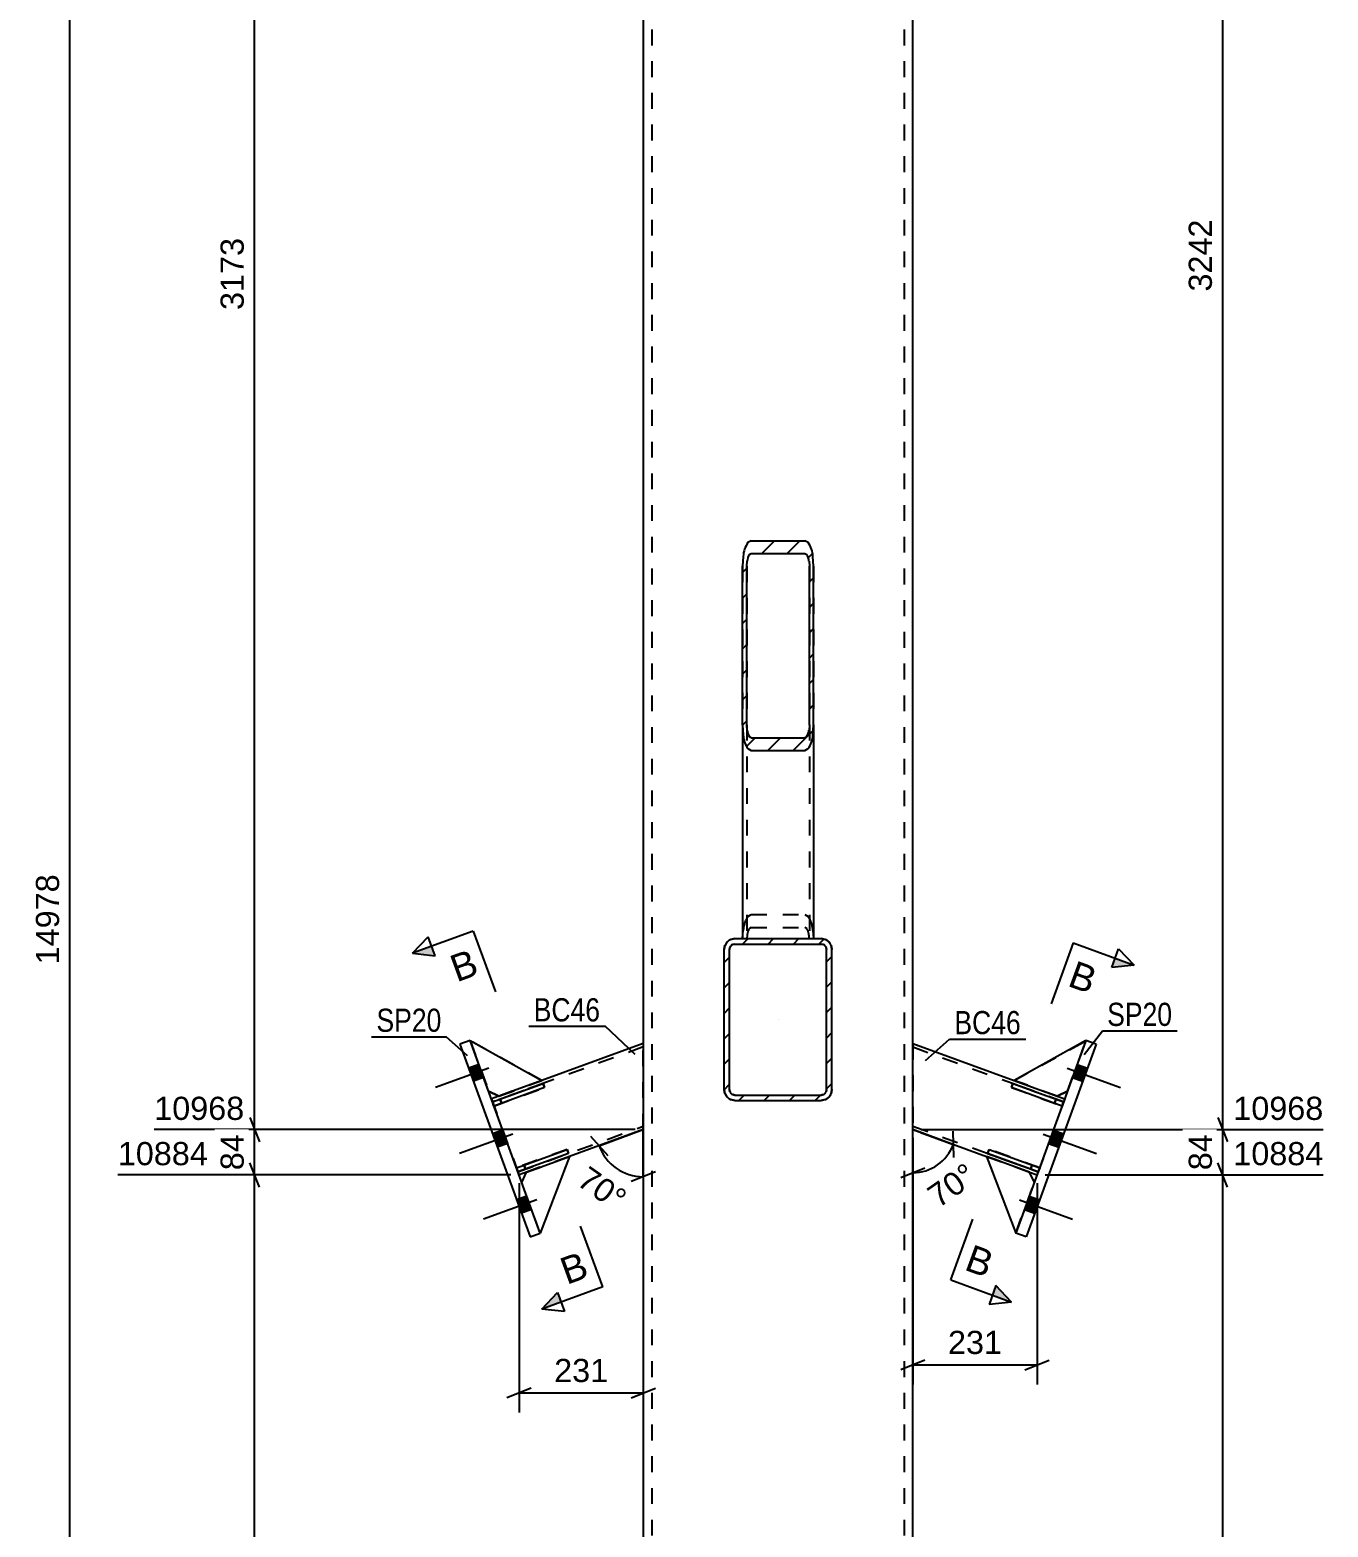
# Model space of a CAD drawing. Header units: millimetres. Extents: x -365 to 476, y -61 to 533.
# Drawn here: x -92.5 to 68, y 162.9 to 347.9 of the extents above; entities that cross this region are included whole.
import ezdxf

# ---------------------------------------------------------------- set-up
doc = ezdxf.new("R2010")
doc.units = ezdxf.units.MM
doc.linetypes.add('DXK_LINE_DOT2', pattern=[3.9198, 1.9599, -1.9599])
doc.linetypes.add('DXK_LINE_DOT3', pattern=[5.9187, 2.979, -0.9799, 0.9799, -0.9799])
doc.styles.add('Arial', font='arial.ttf', dxfattribs={"height": 0.2})
doc.styles.add('Arial Narrow', font='ARIALN.TTF', dxfattribs={"height": 0.2})

# ---------------------------------------------------------------- blocks, each defined once
blk = doc.blocks.new('Part-284858020-1223 - 1136')
at = {"linetype": 'Continuous'}
h = blk.add_hatch(dxfattribs=at)
h.set_pattern_fill('', scale=0.7, style=0, pattern_type=0)
h.set_pattern_definition([(45, (-6.6667, 216.9316), (-1.57154, 1.57154), [])])
h.paths.add_polyline_path([(-6.67, 234.26), (-6.67, 216.93), (-6.57, 216.42), (-6.28, 215.99), (-5.84, 215.7), (-5.33, 215.6), (5.33, 215.6), (5.84, 215.7), (6.28, 215.99), (6.57, 216.42), (6.67, 216.93), (6.67, 234.26), (6.57, 234.78), (6.28, 235.21), (5.84, 235.5), (5.33, 235.6), (-5.33, 235.6), (-5.84, 235.5), (-6.28, 235.21), (-6.57, 234.78)])
h.paths.add_polyline_path([(-5.8, 234.74), (-5.59, 234.88), (-5.33, 234.93), (5.33, 234.93), (5.59, 234.88), (5.8, 234.74), (5.95, 234.52), (6, 234.26), (6, 216.93), (5.95, 216.68), (5.8, 216.46), (5.59, 216.32), (5.33, 216.26), (-5.33, 216.26), (-5.59, 216.32), (-5.8, 216.46), (-5.95, 216.68), (-6, 216.93), (-6, 234.26), (-5.95, 234.52)])
at = {"color": 7, "linetype": 'DXK_LINE_DOT2'}
for p, q in [((-5.84, 235.5), (-5.33, 235.6)), ((-5.33, 235.6), (5.33, 235.6)), ((5.33, 235.6), (5.84, 235.5)), ((-6.67, 234.26), (-6.57, 234.78)), ((-6.67, 216.93), (-6.67, 234.26)), ((-5.95, 234.52), (-6, 234.26)), ((-6, 216.93), (-6, 234.26)), ((-5.33, 234.93), (-5.59, 234.88)), ((-5.33, 234.93), (5.33, 234.93)), ((5.59, 234.88), (5.33, 234.93)), ((6, 234.26), (5.95, 234.52)), ((6, 216.93), (6, 234.26)), ((6.57, 234.78), (6.67, 234.26)), ((6.67, 216.93), (6.67, 234.26)), ((-6.57, 216.42), (-6.67, 216.93)), ((-6, 216.93), (-5.95, 216.68)), ((5.95, 216.68), (6, 216.93)), ((6.67, 216.93), (6.57, 216.42)), ((-5.33, 215.6), (-5.84, 215.7)), ((-5.59, 216.32), (-5.33, 216.26)), ((-5.33, 216.26), (5.33, 216.26)), ((-5.33, 215.6), (5.33, 215.6)), ((5.33, 216.26), (5.59, 216.32)), ((5.84, 215.7), (5.33, 215.6))]:
    blk.add_line(p, q, dxfattribs=at)
at = {"color": 2, "linetype": 'Continuous'}
for p, q in [((-5.33, 235.6), (-5.84, 235.5)), ((-5.33, 235.6), (5.33, 235.6)), ((5.84, 235.5), (5.33, 235.6)), ((-6.57, 234.78), (-6.67, 234.26)), ((-6.67, 216.93), (-6.67, 234.26)), ((-6, 234.26), (-5.95, 234.52)), ((-6, 216.93), (-6, 234.26)), ((-5.59, 234.88), (-5.33, 234.93)), ((-5.33, 234.93), (5.33, 234.93)), ((5.33, 234.93), (5.59, 234.88)), ((5.95, 234.52), (6, 234.26)), ((6, 216.93), (6, 234.26)), ((6.67, 234.26), (6.57, 234.78)), ((6.67, 216.93), (6.67, 234.26)), ((-6.67, 216.93), (-6.57, 216.42)), ((-5.95, 216.68), (-6, 216.93)), ((6, 216.93), (5.95, 216.68)), ((6.57, 216.42), (6.67, 216.93)), ((-5.84, 215.7), (-5.33, 215.6)), ((-5.33, 216.26), (-5.59, 216.32)), ((-5.33, 216.26), (5.33, 216.26)), ((-5.33, 215.6), (5.33, 215.6)), ((5.59, 216.32), (5.33, 216.26)), ((5.33, 215.6), (5.84, 215.7))]:
    blk.add_line(p, q, dxfattribs=at)
at = {"color": 7, "linetype": 'DXK_LINE_DOT3'}
blk.add_line((0, 225.6), (0, 225.6), dxfattribs=at)
at = {"color": 7, "linetype": 'DXK_LINE_DOT2'}
for centre, radius, start, end in [((-5.33, 234.26), 1.33, 112.5, 157.5), ((5.33, 234.26), 1.33, 22.5, 67.5), ((-5.33, 234.26), 0.667, 112.5, 157.5), ((5.33, 234.26), 0.667, 22.5, 67.5), ((-5.33, 216.93), 0.667, 202.5, 247.5), ((5.33, 216.93), 0.667, 292.5, 337.5), ((-5.33, 216.93), 1.33, 202.5, 247.5), ((5.33, 216.93), 1.33, 292.5, 337.5)]:
    blk.add_arc(centre, radius, start, end, dxfattribs=at)
at = {"color": 2, "linetype": 'Continuous'}
for centre, radius, start, end in [((-5.33, 234.26), 1.33, 112.5, 157.5), ((5.33, 234.26), 1.33, 22.5, 67.5), ((-5.33, 234.26), 0.667, 112.5, 157.5), ((5.33, 234.26), 0.667, 22.5, 67.5), ((-5.33, 216.93), 0.667, 202.5, 247.5), ((5.33, 216.93), 0.667, 292.5, 337.5), ((-5.33, 216.93), 1.33, 202.5, 247.5), ((5.33, 216.93), 1.33, 292.5, 337.5)]:
    blk.add_arc(centre, radius, start, end, dxfattribs=at)
blk = doc.blocks.new('Part-284858020-1328 - 1136')
at = {"color": 2, "linetype": 'Continuous'}
for p, q in [((-32.36, 207.27), (-26.1, 209.55)), ((-26.1, 209.55), (-25.91, 209.05)), ((-25.91, 209.05), (-32.18, 206.77)), ((-32.18, 206.77), (-32.36, 207.27))]:
    blk.add_line(p, q, dxfattribs=at)
at = {"color": 7, "linetype": 'DXK_LINE_DOT2'}
blk.add_line((-31.24, 207.11), (-31.42, 207.61), dxfattribs=at)
blk = doc.blocks.new('Part-284858020-1292 - 1136')
at = {"color": 2, "linetype": 'Continuous'}
for p, q in [((-16.67, 449.91), (-16.67, 104.87)), ((16.67, 104.87), (16.67, 449.91))]:
    blk.add_line(p, q, dxfattribs=at)
at = {"color": 7, "linetype": 'DXK_LINE_DOT2'}
for p, q in [((-15.6, 449.91), (-15.6, 104.87)), ((15.6, 449.91), (15.6, 104.87))]:
    blk.add_line(p, q, dxfattribs=at)
blk = doc.blocks.new('Part-284858020-1291 - 1136')
at = {"linetype": 'Continuous'}
h = blk.add_hatch(dxfattribs=at)
h.set_pattern_fill('', scale=0.7, style=0, pattern_type=0)
h.set_pattern_definition([(45, (-4.4, 261.9967), (-1.57154, 1.57154), [])])
h.paths.add_polyline_path([(-4.4, 281.65), (-4.4, 262), (-4.32, 260.79), (-4.09, 259.77), (-3.74, 259.09), (-3.33, 258.85), (3.33, 258.85), (3.74, 259.09), (4.09, 259.77), (4.32, 260.79), (4.4, 262), (4.4, 281.65), (4.32, 282.86), (4.09, 283.88), (3.74, 284.56), (3.33, 284.8), (-3.33, 284.8), (-3.74, 284.56), (-4.09, 283.88), (-4.32, 282.86)])
h.paths.add_polyline_path([(-3.71, 282.77), (-3.54, 283.11), (-3.33, 283.23), (3.33, 283.23), (3.54, 283.11), (3.71, 282.77), (3.83, 282.26), (3.87, 281.65), (3.87, 262), (3.83, 261.39), (3.71, 260.88), (3.54, 260.54), (3.33, 260.42), (-3.33, 260.42), (-3.54, 260.54), (-3.71, 260.88), (-3.83, 261.39), (-3.87, 262), (-3.87, 281.65), (-3.83, 282.26)])
at = {"color": 2, "linetype": 'Continuous'}
for p, q in [((-3.33, 284.8), (-3.74, 284.56)), ((-3.54, 283.11), (-3.33, 283.23)), ((-3.33, 284.8), (3.33, 284.8)), ((-3.33, 283.23), (3.33, 283.23)), ((3.74, 284.56), (3.33, 284.8)), ((3.33, 283.23), (3.54, 283.11)), ((-4.32, 282.86), (-4.4, 281.65)), ((-4.4, 262), (-4.4, 281.65)), ((-3.87, 281.65), (-3.83, 282.26)), ((-3.87, 262), (-3.87, 281.65)), ((3.83, 282.26), (3.87, 281.65)), ((3.87, 262), (3.87, 281.65)), ((4.4, 281.65), (4.32, 282.86)), ((4.4, 262), (4.4, 281.65)), ((-4.4, 262), (-4.4, 235.6)), ((-4.4, 262), (-4.32, 260.79)), ((-3.83, 261.39), (-3.87, 262)), ((3.87, 262), (3.83, 261.39)), ((4.32, 260.79), (4.4, 262)), ((4.4, 262), (4.4, 235.6)), ((-3.33, 260.42), (-3.54, 260.54)), ((-3.33, 260.42), (3.33, 260.42)), ((3.54, 260.54), (3.33, 260.42)), ((-3.74, 259.09), (-3.33, 258.85)), ((-3.33, 258.85), (3.33, 258.85)), ((3.33, 258.85), (3.74, 259.09))]:
    blk.add_line(p, q, dxfattribs=at)
at = {"color": 7, "linetype": 'DXK_LINE_DOT2'}
for p, q in [((-4.4, 281.65), (-4.4, 262)), ((-3.87, 281.65), (-3.87, 235.6)), ((3.87, 281.65), (3.87, 235.6)), ((4.4, 281.65), (4.4, 262)), ((-3.74, 238.33), (-3.33, 238.57)), ((-3.33, 236.99), (-3.54, 236.87)), ((-3.33, 238.57), (3.33, 238.57)), ((-3.33, 236.99), (3.33, 236.99)), ((3.33, 238.57), (3.74, 238.33)), ((3.54, 236.87), (3.33, 236.99)), ((-4.4, 235.6), (4.4, 235.6)), ((-4.39, 235.6), (-4.32, 236.63)), ((-3.87, 235.6), (-3.85, 235.6)), ((-3.83, 236.02), (-3.85, 235.6)), ((3.85, 235.6), (3.83, 236.02)), ((4.32, 236.63), (4.39, 235.6))]:
    blk.add_line(p, q, dxfattribs=at)
at = {"color": 2, "linetype": 'Continuous'}
for centre, radius, start, end in [((-0.65, 282.56), 3.68, 147.1245, 175.4089), ((0.65, 282.56), 3.68, 4.5911, 32.8755), ((-1.99, 282.11), 1.84, 147.1245, 175.4089), ((1.99, 282.11), 1.84, 4.5911, 32.8755), ((-1.99, 261.54), 1.84, 184.5911, 212.8755), ((1.99, 261.54), 1.84, 327.1245, 355.4089), ((-0.65, 261.09), 3.68, 184.5911, 212.8755), ((0.65, 261.09), 3.68, 327.1245, 355.4089)]:
    blk.add_arc(centre, radius, start, end, dxfattribs=at)
at = {"color": 7, "linetype": 'DXK_LINE_DOT2'}
for centre, radius, start, end in [((-0.65, 236.33), 3.68, 147.1245, 175.4089), ((0.65, 236.33), 3.68, 4.5911, 32.8755), ((-1.99, 235.88), 1.84, 147.1245, 175.4089), ((1.99, 235.88), 1.84, 4.5911, 32.8755)]:
    blk.add_arc(centre, radius, start, end, dxfattribs=at)
blk = doc.blocks.new('Part-284858020-1228 - 1136')
at = {"color": 7, "linetype": 'DXK_LINE_DOT2'}
for p, q in [((-16.67, 222.21), (-35.32, 215.41)), ((-16.67, 211.99), (-16.67, 222.63)), ((-29.2, 218.07), (-34.52, 216.13)), ((-35.46, 215.79), (-32.04, 206.39)), ((-32.18, 206.77), (-16.67, 212.41)), ((-25.78, 208.67), (-31.1, 206.74))]:
    blk.add_line(p, q, dxfattribs=at)
at = {"color": 2, "linetype": 'Continuous'}
for p, q in [((-16.67, 222.63), (-29.2, 218.07)), ((-34.52, 216.13), (-35.46, 215.79)), ((-16.67, 211.99), (-25.78, 208.67)), ((-31.1, 206.74), (-32.04, 206.39))]:
    blk.add_line(p, q, dxfattribs=at)
blk = doc.blocks.new('Part-284858020-1317 - 1136')
at = {"color": 7, "linetype": 'DXK_LINE_DOT2'}
for p, q in [((26.1, 209.55), (25.91, 209.05)), ((32.36, 207.27), (26.1, 209.55)), ((25.91, 209.05), (32.18, 206.77)), ((31.42, 207.61), (31.24, 207.11)), ((32.18, 206.77), (32.36, 207.27))]:
    blk.add_line(p, q, dxfattribs=at)
blk = doc.blocks.new('Part-284858020-1247 - 1136')
at = {"color": 2, "linetype": 'Continuous'}
for p, q in [((16.67, 222.63), (29.2, 218.07)), ((34.52, 216.13), (35.46, 215.79)), ((16.67, 211.99), (25.78, 208.67)), ((31.1, 206.74), (32.04, 206.39))]:
    blk.add_line(p, q, dxfattribs=at)
at = {"color": 7, "linetype": 'DXK_LINE_DOT2'}
for p, q in [((16.67, 222.63), (16.67, 211.99)), ((16.67, 222.21), (35.32, 215.41)), ((29.2, 218.07), (34.52, 216.13)), ((35.46, 215.79), (32.04, 206.39)), ((16.67, 212.41), (32.18, 206.77)), ((25.78, 208.67), (31.1, 206.74))]:
    blk.add_line(p, q, dxfattribs=at)
blk = doc.blocks.new('Part-284858020-1327 - 1136')
at = {"color": 2, "linetype": 'Continuous'}
for p, q in [((-35.32, 215.41), (-29.06, 217.69)), ((-28.88, 217.19), (-35.14, 214.91)), ((-29.06, 217.69), (-28.88, 217.19)), ((-35.14, 214.91), (-35.32, 215.41))]:
    blk.add_line(p, q, dxfattribs=at)
at = {"color": 7, "linetype": 'DXK_LINE_DOT2'}
blk.add_line((-34.2, 215.26), (-34.38, 215.76), dxfattribs=at)
blk = doc.blocks.new('Part-284858020-1321 - 1136')
at = {"color": 7, "linetype": 'DXK_LINE_DOT2'}
for p, q in [((31.1, 206.74), (25.78, 208.67)), ((25.78, 208.67), (29.42, 199.19)), ((29.42, 199.19), (31.7, 205.45)), ((31.7, 205.45), (31.1, 206.74))]:
    blk.add_line(p, q, dxfattribs=at)
blk = doc.blocks.new('Part-284858020-1250 - 1136')
at = {"color": 2, "linetype": 'Continuous'}
for p, q in [((-38.08, 222.99), (-39.34, 222.54)), ((-39.34, 222.54), (-30.67, 198.73)), ((-29.42, 199.19), (-38.08, 222.99)), ((-30.67, 198.73), (-29.42, 199.19))]:
    blk.add_line(p, q, dxfattribs=at)
blk = doc.blocks.new('Part-284858020-1251 - 1136')
at = {"color": 2, "linetype": 'Continuous'}
for p, q in [((38.08, 222.99), (29.42, 199.19)), ((39.34, 222.54), (30.67, 198.73)), ((39.34, 222.54), (38.08, 222.99)), ((30.67, 198.73), (29.42, 199.19))]:
    blk.add_line(p, q, dxfattribs=at)
blk = doc.blocks.new('Part-284858020-1329 - 1136')
at = {"color": 7, "linetype": 'DXK_LINE_DOT2'}
for p, q in [((-29.2, 218.07), (-38.08, 222.99)), ((-38.08, 222.99), (-35.8, 216.73)), ((-35.8, 216.73), (-34.52, 216.13)), ((-34.52, 216.13), (-29.2, 218.07))]:
    blk.add_line(p, q, dxfattribs=at)
blk = doc.blocks.new('Part-284858020-1324 - 1136')
at = {"color": 2, "linetype": 'Continuous'}
for p, q in [((38.08, 222.99), (29.2, 218.07)), ((29.2, 218.07), (34.52, 216.13)), ((34.52, 216.13), (35.8, 216.73))]:
    blk.add_line(p, q, dxfattribs=at)
at = {"color": 7, "linetype": 'DXK_LINE_DOT2'}
blk.add_line((35.8, 216.73), (38.08, 222.99), dxfattribs=at)
blk = doc.blocks.new('Part-284858020-1259 - 1136')
at = {"color": 7, "linetype": 'DXK_LINE_DOT2'}
for p, q in [((-5.33, 235.6), (-5.84, 235.5)), ((-5.33, 235.6), (5.33, 235.6)), ((5.84, 235.5), (5.33, 235.6)), ((-6.57, 234.78), (-6.67, 234.26)), ((-6.67, 216.93), (-6.67, 234.26)), ((-6, 234.26), (-5.95, 234.52)), ((-6, 216.93), (-6, 234.26)), ((-5.59, 234.88), (-5.33, 234.93)), ((-5.33, 234.93), (5.33, 234.93)), ((5.33, 234.93), (5.59, 234.88)), ((5.95, 234.52), (6, 234.26)), ((6, 216.93), (6, 234.26)), ((6.67, 234.26), (6.57, 234.78)), ((6.67, 216.93), (6.67, 234.26)), ((-6.67, 216.93), (-6.57, 216.42)), ((-5.95, 216.68), (-6, 216.93)), ((6, 216.93), (5.95, 216.68)), ((6.57, 216.42), (6.67, 216.93)), ((-5.84, 215.7), (-5.33, 215.6)), ((-5.33, 216.26), (-5.59, 216.32)), ((-5.33, 216.26), (5.33, 216.26)), ((-5.33, 215.6), (5.33, 215.6)), ((5.59, 216.32), (5.33, 216.26)), ((5.33, 215.6), (5.84, 215.7))]:
    blk.add_line(p, q, dxfattribs=at)
at = {"color": 7, "linetype": 'DXK_LINE_DOT3'}
blk.add_line((0, 225.6), (0, 225.6), dxfattribs=at)
at = {"color": 7, "linetype": 'DXK_LINE_DOT2'}
for centre, radius, start, end in [((-5.33, 234.26), 1.33, 112.5, 157.5), ((5.33, 234.26), 1.33, 22.5, 67.5), ((-5.33, 234.26), 0.667, 112.5, 157.5), ((5.33, 234.26), 0.667, 22.5, 67.5), ((-5.33, 216.93), 0.667, 202.5, 247.5), ((5.33, 216.93), 0.667, 292.5, 337.5), ((-5.33, 216.93), 1.33, 202.5, 247.5), ((5.33, 216.93), 1.33, 292.5, 337.5)]:
    blk.add_arc(centre, radius, start, end, dxfattribs=at)
blk = doc.blocks.new('Part-284858020-1318 - 1136')
at = {"color": 7, "linetype": 'DXK_LINE_DOT2'}
for p, q in [((29.06, 217.69), (28.88, 217.19)), ((28.88, 217.19), (35.14, 214.91)), ((35.32, 215.41), (29.06, 217.69)), ((34.38, 215.76), (34.2, 215.26)), ((35.14, 214.91), (35.32, 215.41))]:
    blk.add_line(p, q, dxfattribs=at)
blk = doc.blocks.new('Part-284858020-1319 - 1136')
at = {"color": 2, "linetype": 'Continuous'}
for p, q in [((25.91, 209.05), (26.1, 209.55)), ((26.1, 209.55), (32.36, 207.27)), ((32.18, 206.77), (25.91, 209.05)), ((32.36, 207.27), (32.18, 206.77))]:
    blk.add_line(p, q, dxfattribs=at)
at = {"color": 7, "linetype": 'DXK_LINE_DOT2'}
blk.add_line((31.24, 207.11), (31.42, 207.61), dxfattribs=at)
blk = doc.blocks.new('Part-284858020-1320 - 1136')
at = {"color": 2, "linetype": 'Continuous'}
for p, q in [((28.88, 217.19), (29.06, 217.69)), ((35.14, 214.91), (28.88, 217.19)), ((29.06, 217.69), (35.32, 215.41)), ((35.32, 215.41), (35.14, 214.91))]:
    blk.add_line(p, q, dxfattribs=at)
at = {"color": 7, "linetype": 'DXK_LINE_DOT2'}
blk.add_line((34.2, 215.26), (34.38, 215.76), dxfattribs=at)
blk = doc.blocks.new('Part-284858020-1322 - 1136')
at = {"color": 2, "linetype": 'Continuous'}
for p, q in [((31.1, 206.74), (25.78, 208.67)), ((25.78, 208.67), (29.42, 199.19)), ((31.7, 205.45), (31.1, 206.74))]:
    blk.add_line(p, q, dxfattribs=at)
at = {"color": 7, "linetype": 'DXK_LINE_DOT2'}
blk.add_line((29.42, 199.19), (31.7, 205.45), dxfattribs=at)
blk = doc.blocks.new('Part-284858020-1323 - 1136')
at = {"color": 7, "linetype": 'DXK_LINE_DOT2'}
for p, q in [((29.2, 218.07), (38.08, 222.99)), ((38.08, 222.99), (35.8, 216.73)), ((34.52, 216.13), (29.2, 218.07)), ((35.8, 216.73), (34.52, 216.13))]:
    blk.add_line(p, q, dxfattribs=at)
blk = doc.blocks.new('Part-284858020-1325 - 1136')
at = {"color": 7, "linetype": 'DXK_LINE_DOT2'}
for p, q in [((-29.06, 217.69), (-35.32, 215.41)), ((-35.14, 214.91), (-28.88, 217.19)), ((-28.88, 217.19), (-29.06, 217.69)), ((-35.32, 215.41), (-35.14, 214.91)), ((-34.38, 215.76), (-34.2, 215.26))]:
    blk.add_line(p, q, dxfattribs=at)
blk = doc.blocks.new('Part-284858020-1326 - 1136')
at = {"color": 7, "linetype": 'DXK_LINE_DOT2'}
for p, q in [((-26.1, 209.55), (-32.36, 207.27)), ((-25.91, 209.05), (-26.1, 209.55)), ((-32.18, 206.77), (-25.91, 209.05)), ((-31.42, 207.61), (-31.24, 207.11)), ((-32.36, 207.27), (-32.18, 206.77))]:
    blk.add_line(p, q, dxfattribs=at)
blk = doc.blocks.new('Part-284858020-1330 - 1136')
at = {"color": 2, "linetype": 'Continuous'}
for p, q in [((-38.08, 222.99), (-29.2, 218.07)), ((-34.52, 216.13), (-35.8, 216.73)), ((-29.2, 218.07), (-34.52, 216.13))]:
    blk.add_line(p, q, dxfattribs=at)
at = {"color": 7, "linetype": 'DXK_LINE_DOT2'}
blk.add_line((-35.8, 216.73), (-38.08, 222.99), dxfattribs=at)
blk = doc.blocks.new('Part-284858020-1331 - 1136')
at = {"color": 7, "linetype": 'DXK_LINE_DOT2'}
for p, q in [((-31.1, 206.74), (-25.78, 208.67)), ((-25.78, 208.67), (-29.42, 199.19)), ((-31.7, 205.45), (-31.1, 206.74)), ((-29.42, 199.19), (-31.7, 205.45))]:
    blk.add_line(p, q, dxfattribs=at)
blk = doc.blocks.new('Part-284858020-1332 - 1136')
at = {"color": 2, "linetype": 'Continuous'}
for p, q in [((-31.1, 206.74), (-25.78, 208.67)), ((-25.78, 208.67), (-29.42, 199.19)), ((-31.7, 205.45), (-31.1, 206.74))]:
    blk.add_line(p, q, dxfattribs=at)
at = {"color": 7, "linetype": 'DXK_LINE_DOT2'}
blk.add_line((-29.42, 199.19), (-31.7, 205.45), dxfattribs=at)
blk = doc.blocks.new('Bolt-284858020-1341 - 1136')
at = {"linetype": 'Continuous'}
for points in [[(-36.42, 218.42), (-37.01, 220.05), (-38.26, 219.59), (-37.67, 217.97)], [(-36.42, 218.42), (-37.01, 220.05), (-38.26, 219.59), (-37.67, 217.97)], [(-36.42, 218.42), (-37.01, 220.05), (-38.26, 219.59), (-37.67, 217.97)], [(-33.45, 210.28), (-34.05, 211.91), (-35.3, 211.45), (-34.71, 209.82)], [(-33.45, 210.28), (-34.05, 211.91), (-35.3, 211.45), (-34.71, 209.82)], [(-30.49, 202.13), (-31.08, 203.76), (-32.34, 203.31), (-31.74, 201.68)], [(-30.49, 202.13), (-31.08, 203.76), (-32.34, 203.31), (-31.74, 201.68)], [(-30.49, 202.13), (-31.08, 203.76), (-32.34, 203.31), (-31.74, 201.68)]]:
    blk.add_hatch(color=1, dxfattribs=at).paths.add_polyline_path(points)
at = {"color": 1, "linetype": 'Continuous'}
for p, q in [((-35.78, 219.58), (-42.35, 217.18)), ((-35.78, 219.58), (-42.35, 217.18)), ((-35.78, 219.58), (-42.35, 217.18)), ((-37.01, 220.05), (-38.26, 219.59)), ((-37.01, 220.05), (-38.26, 219.59)), ((-37.01, 220.05), (-38.26, 219.59)), ((-36.42, 218.42), (-37.67, 217.97)), ((-36.42, 218.42), (-37.67, 217.97)), ((-36.42, 218.42), (-37.67, 217.97)), ((-32.81, 211.43), (-39.39, 209.04)), ((-32.81, 211.43), (-39.39, 209.04)), ((-34.05, 211.91), (-35.3, 211.45)), ((-34.05, 211.91), (-35.3, 211.45)), ((-33.45, 210.28), (-34.71, 209.82)), ((-33.45, 210.28), (-34.71, 209.82)), ((-31.08, 203.76), (-32.34, 203.31)), ((-31.08, 203.76), (-32.34, 203.31)), ((-31.08, 203.76), (-32.34, 203.31)), ((-29.85, 203.29), (-36.42, 200.9)), ((-29.85, 203.29), (-36.42, 200.9)), ((-29.85, 203.29), (-36.42, 200.9)), ((-30.49, 202.13), (-31.74, 201.68)), ((-30.49, 202.13), (-31.74, 201.68)), ((-30.49, 202.13), (-31.74, 201.68))]:
    blk.add_line(p, q, dxfattribs=at)
blk = doc.blocks.new('Bolt-284858020-1342 - 1136')
at = {"linetype": 'Continuous'}
for points in [[(37.01, 220.05), (36.42, 218.42), (37.67, 217.97), (38.26, 219.59)], [(37.01, 220.05), (36.42, 218.42), (37.67, 217.97), (38.26, 219.59)], [(37.01, 220.05), (36.42, 218.42), (37.67, 217.97), (38.26, 219.59)], [(34.05, 211.91), (33.45, 210.28), (34.71, 209.82), (35.3, 211.45)], [(34.05, 211.91), (33.45, 210.28), (34.71, 209.82), (35.3, 211.45)], [(31.08, 203.76), (30.49, 202.13), (31.74, 201.68), (32.34, 203.31)], [(31.08, 203.76), (30.49, 202.13), (31.74, 201.68), (32.34, 203.31)], [(31.08, 203.76), (30.49, 202.13), (31.74, 201.68), (32.34, 203.31)]]:
    blk.add_hatch(color=1, dxfattribs=at).paths.add_polyline_path(points)
at = {"color": 1, "linetype": 'Continuous'}
for p, q in [((35.77, 219.58), (42.35, 217.18)), ((35.77, 219.58), (42.35, 217.18)), ((35.77, 219.58), (42.35, 217.18)), ((36.42, 218.42), (37.67, 217.97)), ((36.42, 218.42), (37.67, 217.97)), ((36.42, 218.42), (37.67, 217.97)), ((37.01, 220.05), (38.26, 219.59)), ((37.01, 220.05), (38.26, 219.59)), ((37.01, 220.05), (38.26, 219.59)), ((32.81, 211.43), (39.39, 209.04)), ((32.81, 211.43), (39.39, 209.04)), ((34.05, 211.91), (35.3, 211.45)), ((34.05, 211.91), (35.3, 211.45)), ((33.45, 210.28), (34.71, 209.82)), ((33.45, 210.28), (34.71, 209.82)), ((31.08, 203.76), (32.34, 203.31)), ((31.08, 203.76), (32.34, 203.31)), ((31.08, 203.76), (32.34, 203.31)), ((29.85, 203.29), (36.42, 200.9)), ((29.85, 203.29), (36.42, 200.9)), ((29.85, 203.29), (36.42, 200.9)), ((30.49, 202.13), (31.74, 201.68)), ((30.49, 202.13), (31.74, 201.68)), ((30.49, 202.13), (31.74, 201.68))]:
    blk.add_line(p, q, dxfattribs=at)
blk = doc.blocks.new('AngleDimension-284858020-17056 - 1136')
at = {"color": 7, "linetype": 'Continuous'}
for p, q in [((-23.21, 211.2), (-21.06, 208.79)), ((-22.14, 210), (-16.67, 211.99)), ((-17.61, 211.65), (-22.14, 210)), ((-16.67, 206.17), (-16.67, 211.99)), ((-15.17, 206.77), (-18.17, 205.57))]:
    blk.add_line(p, q, dxfattribs=at)
blk.add_arc((-16.67, 211.99), 5.82, 200, 270, dxfattribs=at)
at = {"color": 0}
blk.add_wipeout([(-19.96, 200.97), (-17.55, 204.41), (-23.49, 208.56), (-25.9, 205.12)], dxfattribs=at)
at = {"color": 3, "style": 'Arial'}
blk.add_text('70°', height=2.865, rotation=-35.002, dxfattribs=at).set_placement((-25.06, 205.27))
blk = doc.blocks.new('StraightDimension-284858020-16274 - 1136')
at = {"color": 7, "linetype": 'Continuous'}
for p, q in [((-64.14, 422.04), (-65.34, 425.04)), ((-45.57, 423.54), (-81.66, 423.54)), ((-64.74, 211.99), (-64.74, 423.54)), ((-65.34, 213.49), (-64.14, 210.49)), ((-17.67, 211.99), (-77.16, 211.99))]:
    blk.add_line(p, q, dxfattribs=at)
at = {"color": 0, "linetype": 'Continuous'}
blk.add_wipeout([(-69.94, 424.14), (-69.94, 428.34), (-82.26, 428.34), (-82.26, 424.14)], dxfattribs=at)
at = {"color": 0}
blk.add_wipeout([(-65.49, 322.81), (-69.69, 322.81), (-69.69, 312.72), (-65.49, 312.72)], dxfattribs=at)
at = {"color": 3, "linetype": 'Continuous', "style": 'Arial'}
blk.add_text('14141', height=2.865, dxfattribs=at).set_placement((-81.66, 424.74))
at = {"color": 3, "style": 'Arial'}
blk.add_text('3173', height=2.865, rotation=90.0002, dxfattribs=at).set_placement((-66.09, 313.32))
blk = doc.blocks.new('StraightDimension-284858020-3571 - 1136')
at = {"color": 7, "linetype": 'Continuous'}
blk.add_line((-87.58, -1.67), (-87.58, 477.62), dxfattribs=at)
at = {"color": 0}
blk.add_wipeout([(-88.33, 244.14), (-92.53, 244.14), (-92.53, 231.82), (-88.33, 231.82)], dxfattribs=at)
at = {"color": 3, "style": 'Arial'}
blk.add_text('14978', height=2.865, rotation=90.0002, dxfattribs=at).set_placement((-88.93, 232.42))
blk = doc.blocks.new('StraightDimension-284858020-16275 - 1136')
at = {"color": 7, "linetype": 'Continuous'}
for p, q in [((-65.34, 213.49), (-64.14, 210.49)), ((-17.67, 211.99), (-77.16, 211.99)), ((-64.74, 206.39), (-64.74, 211.99)), ((-64.14, 204.89), (-65.34, 207.89)), ((-33.04, 206.39), (-81.66, 206.39))]:
    blk.add_line(p, q, dxfattribs=at)
at = {"color": 0}
blk.add_wipeout([(-65.49, 212.01), (-69.69, 212.01), (-69.69, 206.37), (-65.49, 206.37)], dxfattribs=at)
at = {"color": 3, "style": 'Arial'}
blk.add_text('84', height=2.865, rotation=90.0002, dxfattribs=at).set_placement((-66.09, 206.97))
at = {"color": 0, "linetype": 'Continuous'}
blk.add_wipeout([(-65.44, 212.59), (-65.44, 216.79), (-77.76, 216.79), (-77.76, 212.59)], dxfattribs=at)
at = {"color": 3, "linetype": 'Continuous', "style": 'Arial'}
blk.add_text('10968', height=2.865, dxfattribs=at).set_placement((-77.16, 213.19))
blk = doc.blocks.new('StraightDimension-284858020-16276 - 1136')
at = {"color": 7, "linetype": 'Continuous'}
for p, q in [((-64.14, 204.89), (-65.34, 207.89)), ((-33.04, 206.39), (-81.66, 206.39)), ((-64.74, 0), (-64.74, 206.39)), ((-17.67, 0), (-68.26, 0)), ((-65.34, 1.5), (-64.14, -1.5))]:
    blk.add_line(p, q, dxfattribs=at)
at = {"color": 0, "linetype": 'Continuous'}
for points in [[(-69.94, 206.99), (-69.94, 211.19), (-82.26, 211.19), (-82.26, 206.99)], [(-65.44, 0.6), (-65.44, 4.8), (-68.86, 4.8), (-68.86, 0.6)]]:
    blk.add_wipeout(points, dxfattribs=at)
at = {"color": 0}
blk.add_wipeout([(-65.49, 109.36), (-69.69, 109.36), (-69.69, 97.04), (-65.49, 97.04)], dxfattribs=at)
at = {"color": 3, "linetype": 'Continuous', "style": 'Arial'}
for s, height, p in [('10884', 2.865, (-81.66, 207.59)), ('0', 2.87, (-68.26, 1.2))]:
    blk.add_text(s, height=height, dxfattribs=at).set_placement(p)
at = {"color": 3, "style": 'Arial'}
blk.add_text('10884', height=2.865, rotation=90.0002, dxfattribs=at).set_placement((-66.09, 97.64))
blk = doc.blocks.new('StraightDimension-284858020-16409 - 1136')
at = {"color": 7, "linetype": 'Continuous'}
for p, q in [((-16.67, 210.99), (-16.67, 177.03)), ((-32.04, 205.39), (-32.04, 177.03)), ((-30.54, 180.03), (-33.54, 178.83)), ((-18.17, 178.83), (-15.17, 180.03)), ((-32.04, 179.43), (-16.67, 179.43))]:
    blk.add_line(p, q, dxfattribs=at)
at = {"color": 0}
blk.add_wipeout([(-20.42, 180.18), (-20.42, 184.38), (-28.29, 184.38), (-28.29, 180.18)], dxfattribs=at)
at = {"color": 3, "style": 'Arial'}
blk.add_text('231', height=2.865, dxfattribs=at).set_placement((-27.69, 180.78))
blk = doc.blocks.new('StraightDimension-284858020-16425 - 1136')
at = {"color": 7, "linetype": 'Continuous'}
for p, q in [((16.67, 210.99), (16.67, 180.5)), ((32.04, 205.39), (32.04, 180.5)), ((18.17, 183.5), (15.17, 182.3)), ((30.54, 182.3), (33.54, 183.5)), ((16.67, 182.9), (32.04, 182.9))]:
    blk.add_line(p, q, dxfattribs=at)
at = {"color": 0}
blk.add_wipeout([(28.29, 183.65), (28.29, 187.85), (20.42, 187.85), (20.42, 183.65)], dxfattribs=at)
at = {"color": 3, "style": 'Arial'}
blk.add_text('231', height=2.865, dxfattribs=at).set_placement((21.02, 184.25))
blk = doc.blocks.new('StraightDimension-284858020-16711 - 1136')
at = {"color": 7, "linetype": 'Continuous'}
for p, q in [((55.61, 426.6), (54.41, 429.6)), ((33.04, 428.1), (67.43, 428.1)), ((55.01, 211.99), (55.01, 428.1)), ((54.41, 213.49), (55.61, 210.49)), ((17.67, 211.99), (67.43, 211.99))]:
    blk.add_line(p, q, dxfattribs=at)
at = {"color": 0, "linetype": 'Continuous'}
blk.add_wipeout([(68.03, 428.7), (68.03, 432.9), (55.71, 432.9), (55.71, 428.7)], dxfattribs=at)
at = {"color": 0}
blk.add_wipeout([(54.26, 325.09), (50.06, 325.09), (50.06, 315), (54.26, 315)], dxfattribs=at)
at = {"color": 3, "linetype": 'Continuous', "style": 'Arial'}
blk.add_text('14210', height=2.865, dxfattribs=at).set_placement((56.31, 429.3))
at = {"color": 3, "style": 'Arial'}
blk.add_text('3242', height=2.865, rotation=90.0002, dxfattribs=at).set_placement((53.66, 315.6))
blk = doc.blocks.new('StraightDimension-284858020-16712 - 1136')
at = {"color": 7, "linetype": 'Continuous'}
for p, q in [((54.41, 213.49), (55.61, 210.49)), ((17.67, 211.99), (67.43, 211.99)), ((55.01, 206.39), (55.01, 211.99)), ((55.61, 204.89), (54.41, 207.89)), ((33.04, 206.39), (67.43, 206.39))]:
    blk.add_line(p, q, dxfattribs=at)
at = {"color": 0, "linetype": 'Continuous'}
blk.add_wipeout([(68.03, 212.59), (68.03, 216.79), (55.71, 216.79), (55.71, 212.59)], dxfattribs=at)
at = {"color": 0}
blk.add_wipeout([(54.26, 212.02), (50.06, 212.02), (50.06, 206.37), (54.26, 206.37)], dxfattribs=at)
at = {"color": 3, "linetype": 'Continuous', "style": 'Arial'}
blk.add_text('10968', height=2.865, dxfattribs=at).set_placement((56.31, 213.19))
at = {"color": 3, "style": 'Arial'}
blk.add_text('84', height=2.865, rotation=90.0002, dxfattribs=at).set_placement((53.66, 206.97))
blk = doc.blocks.new('StraightDimension-284858020-16713 - 1136')
at = {"color": 7, "linetype": 'Continuous'}
for p, q in [((55.61, 204.89), (54.41, 207.89)), ((33.04, 206.39), (67.43, 206.39)), ((55.01, 0), (55.01, 206.39)), ((27.67, 0), (58.54, 0)), ((54.41, 1.5), (55.61, -1.5))]:
    blk.add_line(p, q, dxfattribs=at)
at = {"color": 0, "linetype": 'Continuous'}
for points in [[(68.03, 206.99), (68.03, 211.19), (55.71, 211.19), (55.71, 206.99)], [(59.14, 0.6), (59.14, 4.8), (55.71, 4.8), (55.71, 0.6)]]:
    blk.add_wipeout(points, dxfattribs=at)
at = {"color": 0}
blk.add_wipeout([(54.26, 109.36), (50.06, 109.36), (50.06, 97.04), (54.26, 97.04)], dxfattribs=at)
at = {"color": 3, "linetype": 'Continuous', "style": 'Arial'}
for s, height, p in [('10884', 2.865, (56.31, 207.59)), ('0', 2.87, (56.31, 1.2))]:
    blk.add_text(s, height=height, dxfattribs=at).set_placement(p)
at = {"color": 3, "style": 'Arial'}
blk.add_text('10884', height=2.865, rotation=90.0002, dxfattribs=at).set_placement((53.66, 97.64))
blk = doc.blocks.new('AngleDimension-284858020-17060 - 1136')
at = {"color": 7, "linetype": 'Continuous'}
for p, q in [((21.67, 210.17), (16.67, 211.99)), ((16.67, 206.66), (16.67, 211.99)), ((17.61, 211.65), (21.67, 210.17)), ((21.62, 211.78), (21.72, 208.55)), ((15.17, 206.06), (18.17, 207.26))]:
    blk.add_line(p, q, dxfattribs=at)
blk.add_arc((16.67, 211.99), 5.33, 270, 340, dxfattribs=at)
at = {"color": 0}
blk.add_wipeout([(25.61, 205.53), (23.21, 208.97), (17.27, 204.81), (19.68, 201.37)], dxfattribs=at)
at = {"color": 3, "style": 'Arial'}
blk.add_text('70°', height=2.865, rotation=35.002, dxfattribs=at).set_placement((19.83, 202.21))
blk = doc.blocks.new('Mark-284858020-17124 - 1136')
at = {"color": 0}
blk.add_wipeout([(30.03, 223.79), (30.03, 226.79), (21.81, 226.79), (21.81, 223.79)], dxfattribs=at)
blk.add_wipeout([(30.03, 223.79), (30.03, 226.79), (21.81, 226.79), (21.81, 223.79)], dxfattribs=at)
at = {"color": 30, "linetype": 'Continuous'}
for p, q in [((18.24, 220.53), (21.21, 223.19)), ((21.21, 223.19), (30.63, 223.19))]:
    blk.add_line(p, q, dxfattribs=at)
at = {"color": 3, "style": 'Arial Narrow'}
blk.add_text('BC46', height=2.863, dxfattribs=at).set_placement((21.81, 223.79))
blk = doc.blocks.new('Mark-284858020-17042 - 1136')
at = {"color": 0}
blk.add_wipeout([(-22, 225.37), (-22, 228.37), (-30.22, 228.37), (-30.22, 225.37)], dxfattribs=at)
blk.add_wipeout([(-22, 225.37), (-22, 228.37), (-30.22, 228.37), (-30.22, 225.37)], dxfattribs=at)
at = {"color": 30, "linetype": 'Continuous'}
for p in [(-30.82, 224.77), (-17.68, 221.29)]:
    blk.add_line(p, (-21.4, 224.77), dxfattribs=at)
at = {"color": 3, "style": 'Arial Narrow'}
blk.add_text('BC46', height=2.863, dxfattribs=at).set_placement((-30.22, 225.37))
blk = doc.blocks.new('Mark-284858020-17045 - 1136')
at = {"color": 0}
blk.add_wipeout([(-41.63, 224.08), (-41.63, 227.08), (-49.67, 227.08), (-49.67, 224.08)], dxfattribs=at)
blk.add_wipeout([(-41.63, 224.08), (-41.63, 227.08), (-49.67, 227.08), (-49.67, 224.08)], dxfattribs=at)
at = {"color": 30, "linetype": 'Continuous'}
for p in [(-50.27, 223.48), (-38.42, 221.12)]:
    blk.add_line(p, (-41.03, 223.48), dxfattribs=at)
at = {"color": 3, "style": 'Arial Narrow'}
blk.add_text('SP20', height=2.863, dxfattribs=at).set_placement((-49.67, 224.08))
blk = doc.blocks.new('Mark-284858020-17132 - 1136')
at = {"color": 0}
blk.add_wipeout([(48.75, 224.81), (48.75, 227.81), (40.71, 227.81), (40.71, 224.81)], dxfattribs=at)
blk.add_wipeout([(48.75, 224.81), (48.75, 227.81), (40.71, 227.81), (40.71, 224.81)], dxfattribs=at)
at = {"color": 30, "linetype": 'Continuous'}
for p, q in [((37.86, 221.27), (40.11, 224.21)), ((40.11, 224.21), (49.35, 224.21))]:
    blk.add_line(p, q, dxfattribs=at)
at = {"color": 3, "style": 'Arial Narrow'}
blk.add_text('SP20', height=2.863, dxfattribs=at).set_placement((40.71, 224.81))
blk = doc.blocks.new('SectionMark-284858020-17905 - 1136')
at = {"linetype": 'Continuous'}
for points in [[(-42.85, 234.64), (-42.43, 233.47), (-45.2, 233.79)], [(-27.28, 191.84), (-26.85, 190.66), (-29.2, 189.81)]]:
    blk.add_hatch(color=6, dxfattribs=at).paths.add_polyline_path(points)
at = {"color": 6, "linetype": 'Continuous'}
for p, q in [((-45.2, 233.79), (-43.28, 235.82)), ((-42.43, 233.47), (-43.28, 235.82)), ((-45.2, 233.79), (-42.43, 233.47)), ((-29.2, 189.81), (-27.28, 191.84)), ((-27.28, 191.84), (-26.42, 189.49)), ((-26.42, 189.49), (-29.2, 189.81))]:
    blk.add_line(p, q, dxfattribs=at)
at = {"color": 0, "linetype": 'Continuous'}
for points in [[(-36.83, 231.25), (-38.03, 234.54), (-40.95, 233.47), (-39.75, 230.18)], [(-23.22, 193.85), (-24.41, 197.14), (-27.34, 196.07), (-26.14, 192.78)]]:
    blk.add_wipeout(points, dxfattribs=at)
at = {"color": 6, "linetype": 'Continuous'}
for p, q in [((-37.69, 236.52), (-45.2, 233.79)), ((-37.69, 236.52), (-34.95, 229.01)), ((-21.68, 192.54), (-24.42, 200.06)), ((-21.68, 192.54), (-29.2, 189.81))]:
    blk.add_line(p, q, dxfattribs=at)
at = {"color": 3, "linetype": 'Continuous', "style": 'Arial'}
for p in [(-39.75, 230.18), (-26.14, 192.78)]:
    blk.add_text('B', height=3.34, rotation=20.002, dxfattribs=at).set_placement(p)
blk = doc.blocks.new('SectionMark-284858020-17976 - 1136')
at = {"linetype": 'Continuous'}
for points in [[(41.27, 232.02), (41.69, 233.19), (44.04, 232.33)], [(26.53, 191.52), (26.95, 192.7), (28.88, 190.67)]]:
    blk.add_hatch(color=6, dxfattribs=at).paths.add_polyline_path(points)
at = {"color": 6, "linetype": 'Continuous'}
for p, q in [((41.27, 232.02), (42.12, 234.36)), ((42.12, 234.36), (44.04, 232.33)), ((44.04, 232.33), (41.27, 232.02)), ((26.95, 192.7), (26.1, 190.35)), ((28.88, 190.67), (26.95, 192.7)), ((28.88, 190.67), (26.1, 190.35))]:
    blk.add_line(p, q, dxfattribs=at)
at = {"color": 0, "linetype": 'Continuous'}
for points in [[(38.59, 228.73), (39.79, 232.02), (36.87, 233.08), (35.67, 229.8)], [(25.82, 193.64), (27.02, 196.93), (24.09, 197.99), (22.9, 194.71)]]:
    blk.add_wipeout(points, dxfattribs=at)
at = {"color": 6, "linetype": 'Continuous'}
for p, q in [((36.52, 235.07), (33.79, 227.55)), ((36.52, 235.07), (44.04, 232.33)), ((21.36, 193.4), (24.1, 200.92)), ((21.36, 193.4), (28.88, 190.67))]:
    blk.add_line(p, q, dxfattribs=at)
at = {"color": 3, "linetype": 'Continuous', "style": 'Arial'}
for p in [(35.67, 229.8), (22.9, 194.71)]:
    blk.add_text('B', height=3.34, rotation=-20.002, dxfattribs=at).set_placement(p)

msp = doc.modelspace()

# ---------------------------------------------------------------- block references
for name in ['Part-284858020-1292 - 1136', 'Part-284858020-1291 - 1136', 'Part-284858020-1223 - 1136', 'Part-284858020-1259 - 1136', 'Part-284858020-1250 - 1136', 'Part-284858020-1329 - 1136', 'Part-284858020-1330 - 1136', 'Part-284858020-1228 - 1136', 'Part-284858020-1247 - 1136', 'Part-284858020-1324 - 1136', 'Part-284858020-1323 - 1136', 'Part-284858020-1251 - 1136', 'Bolt-284858020-1341 - 1136', 'Bolt-284858020-1342 - 1136', 'Part-284858020-1327 - 1136', 'Part-284858020-1325 - 1136', 'Part-284858020-1318 - 1136', 'Part-284858020-1320 - 1136', 'Part-284858020-1328 - 1136', 'Part-284858020-1326 - 1136', 'Part-284858020-1317 - 1136', 'Part-284858020-1319 - 1136', 'Part-284858020-1331 - 1136', 'Part-284858020-1332 - 1136', 'Part-284858020-1321 - 1136', 'Part-284858020-1322 - 1136']:
    msp.add_blockref(name, (0, 0))

# ---------------------------------------------------------------- next in the draw order: block references
for name in ['AngleDimension-284858020-17056 - 1136', 'StraightDimension-284858020-16425 - 1136']:
    msp.add_blockref(name, (0, 0))

# ---------------------------------------------------------------- next in the draw order: block references
for name in ['StraightDimension-284858020-16711 - 1136', 'StraightDimension-284858020-16274 - 1136']:
    msp.add_blockref(name, (0, 0))

# ---------------------------------------------------------------- next in the draw order: block references
for name in ['StraightDimension-284858020-3571 - 1136', 'Mark-284858020-17132 - 1136', 'Mark-284858020-17124 - 1136', 'StraightDimension-284858020-16712 - 1136']:
    msp.add_blockref(name, (0, 0))

# ---------------------------------------------------------------- next in the draw order: block references
for name in ['Mark-284858020-17042 - 1136', 'Mark-284858020-17045 - 1136', 'StraightDimension-284858020-16275 - 1136', 'AngleDimension-284858020-17060 - 1136', 'StraightDimension-284858020-16713 - 1136']:
    msp.add_blockref(name, (0, 0))

# ---------------------------------------------------------------- next in the draw order: block references
for name in ['SectionMark-284858020-17976 - 1136', 'StraightDimension-284858020-16276 - 1136']:
    msp.add_blockref(name, (0, 0))

# ---------------------------------------------------------------- next in the draw order: block references
msp.add_blockref('StraightDimension-284858020-16409 - 1136', (0, 0))

# ---------------------------------------------------------------- next in the draw order: block references
msp.add_blockref('SectionMark-284858020-17905 - 1136', (0, 0))

doc.saveas('drawing.dxf')
